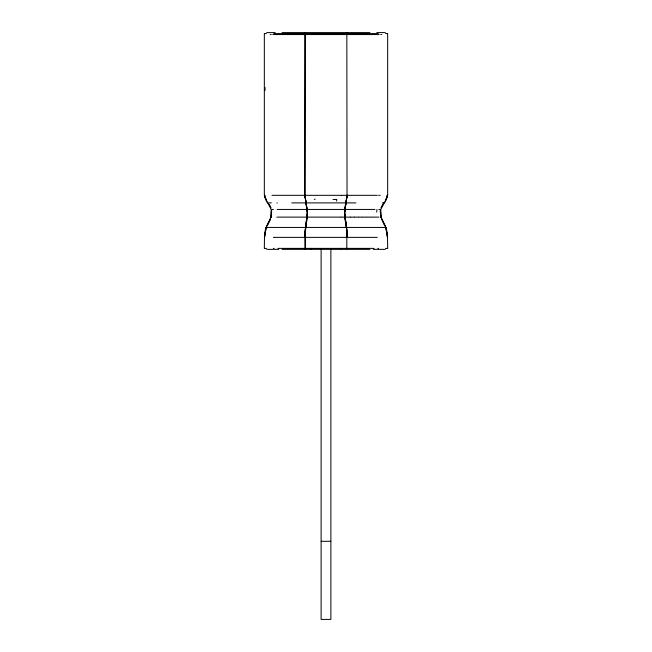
<?xml version="1.0" encoding="UTF-8"?>
<svg xmlns="http://www.w3.org/2000/svg" width="652" height="652" viewBox="0 0 652 652"><rect width="100%" height="100%" fill="white"/><g stroke="black" fill="none" stroke-linecap="round" stroke-linejoin="round"><path stroke-width="0.98" d="M265.022 90.522L265.038 87.466M307.353 212.25L304.892 195.323L305.226 32.6M307.32 214.321L305.519 227.434L304.883 237.393L307.402 212.087L304.965 195.323L307.394 211.81L306.864 220.14L305.144 230.93L305.217 249.357L305.095 231.607L307.353 212.511L304.892 195.323L304.965 33.578M344.598 212.087L347.035 195.323L346.831 32.616M347.117 248.379L346.782 249.357L346.856 230.93L344.647 212.511L347.108 195.323L344.606 211.81L345.136 220.14L346.644 228.306L347.117 237.393L346.481 227.434L344.639 214.655L344.981 207.36L347.108 195.323M304.883 237.393L305.022 234.981M384.729 225.706L380.915 217.124L380.507 209.447M376.709 212.087L376.929 209.455M336.628 201.093L336.774 199.471L333.009 199.471M380.711 209.838L381.094 217.124M380.385 212.087L380.401 209.447M380.32 212.136L380.621 209.447M270.906 217.124L271.289 209.838M271.509 214.655L269.944 220.482L267.271 225.706M386.921 195.323L387.451 195.323L387.141 196.92L385.462 201.093M387.467 195.323L384.998 201.843M270.588 218.665L266.122 227.434L264.549 237.369L266.155 227.434M265.698 228.306L264.533 234.149L264.321 248.379M387.459 196.562L384.533 202.894M380.776 209.447L383.881 203.652M270.759 217.686L266.366 226.806M381.135 207.768L382.757 204.646M381.175 207.548L382.838 204.598M383.254 204.06L384.248 202.894L383.62 202.894M266.725 32.6L275.201 32.6M282.072 32.6L369.928 32.6M376.799 32.6L385.275 32.6M264.565 33.578L266.456 33.578M273.799 33.578L378.201 33.578M385.544 33.578L387.435 33.578M270.213 34.556L271.248 34.556M272.789 34.556L379.211 34.556M380.752 34.556L381.787 34.556M266.538 201.093L264.859 196.92L264.549 195.323L265.079 195.323M271.949 195.323L341.599 195.323M341.762 195.323L377.337 195.323M378.665 195.323L380.165 195.323M314.37 199.471L315.193 199.105M268.274 202.894L267.752 202.894L268.746 204.06M269.064 202.894L269.757 202.894M270.409 202.894L271.371 202.894M276.961 202.894L277.385 202.894M291.762 202.894L355.878 202.894M382.243 202.894L383.376 202.894M271.615 212.087L271.599 209.447M272.291 209.447L273.433 209.447M277.133 209.447L374.9 209.447M378.934 209.447L379.994 209.447M271.664 217.124L271.118 217.124L271.379 209.447M276.741 217.124L277.271 217.124M277.997 217.124L340.817 217.124M341.151 217.124L350.14 217.124M350.32 217.124L354.525 217.124M354.81 217.124L358.665 217.124M359.04 217.124L362.545 217.124M362.993 217.124L366.114 217.124M366.62 217.124L369.35 217.124M369.888 217.124L372.235 217.124M372.773 217.124L376.652 217.124M377.304 217.124L378.91 217.124M380.336 217.124L380.915 217.124L380.491 214.655M266.122 227.434L267.361 227.434M267.516 227.434L385.878 227.434L387.451 237.369L385.845 227.434L386.457 229.887M273.335 237.369L274.663 237.369M274.802 237.369L377.337 237.369M264.516 248.379L265.152 248.379M265.796 248.379L266.472 248.379M273.4 248.379L274.133 248.379M277.907 248.379L374.093 248.379M377.867 248.379L378.6 248.379M385.528 248.379L386.204 248.379M386.848 248.379L387.484 248.379M266.709 249.357L278.803 249.357M282.072 249.357L369.928 249.357M373.197 249.357L385.291 249.357M321.118 541.29L330.882 541.29M268.119 203.652L271.224 209.447M269.162 204.598L270.825 207.548M346.546 227.524L347.035 237.369M267.467 202.894L264.541 196.562M385.878 227.434L381.412 218.665M385.634 226.806L381.241 217.686M269.243 204.646L270.865 207.768M267.002 201.843L264.533 195.323M386.302 228.306L387.467 234.149L387.679 248.379M346.408 226.806L344.68 214.321M387.663 33.578L387.663 195.323M341.029 248.379L341.029 249.357M330.882 248.714L330.882 619.4L321.118 619.4L321.118 248.714M310.971 248.379L310.971 249.357M264.337 33.578L264.337 195.323"/></g></svg>
